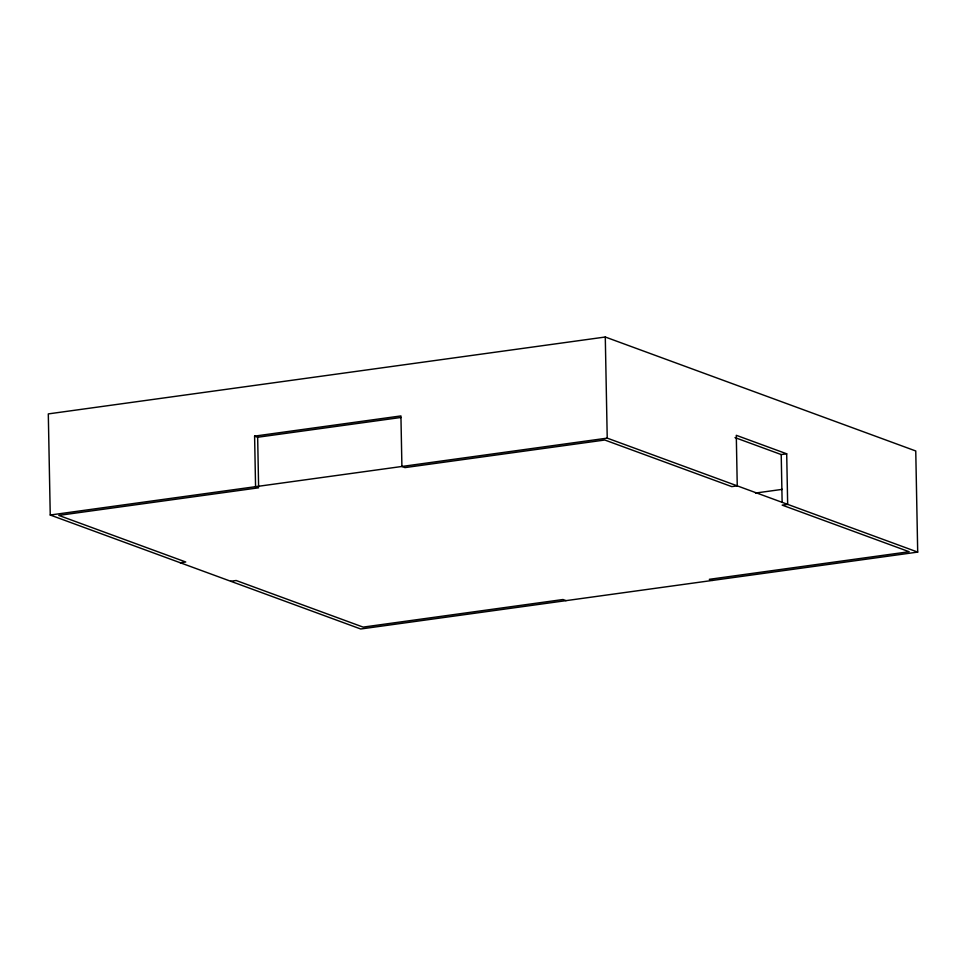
<?xml version="1.0" encoding="UTF-8"?>
<svg xmlns="http://www.w3.org/2000/svg" width="966" height="966" viewBox="0 0 966 966"><rect width="100%" height="100%" fill="white"/><g stroke="black" fill="none" stroke-linecap="round" stroke-linejoin="round"><path stroke-width="1.45" d="M605.284 337.013L48.3 413.907L50.244 515.023L360.716 628.987L917.7 552.093L915.756 450.977L605.284 337.013L607.228 438.129L917.7 552.093M180.268 562.755L185.75 561.995L58.781 515.397L258.622 487.806L255.567 486.683L254.601 436.125L400.926 415.923L401.904 466.481L404.959 467.604L604.801 440.013L731.769 486.623L737.251 485.862L736.285 435.304L786.698 453.803L787.664 504.361L782.182 505.121L909.163 551.731L709.322 579.322L712.377 580.445M254.601 436.125L257.656 437.248L400.999 417.457M50.244 515.023L607.228 438.129M735.005 437.598L781.216 454.563L786.698 453.803M755.509 493.046L782.351 489.351M230.681 581.254L236.163 580.506L363.144 627.115L562.985 599.524L566.04 600.647M781.216 454.563L782.134 502.151M257.656 437.248L258.598 486.321"/></g></svg>
